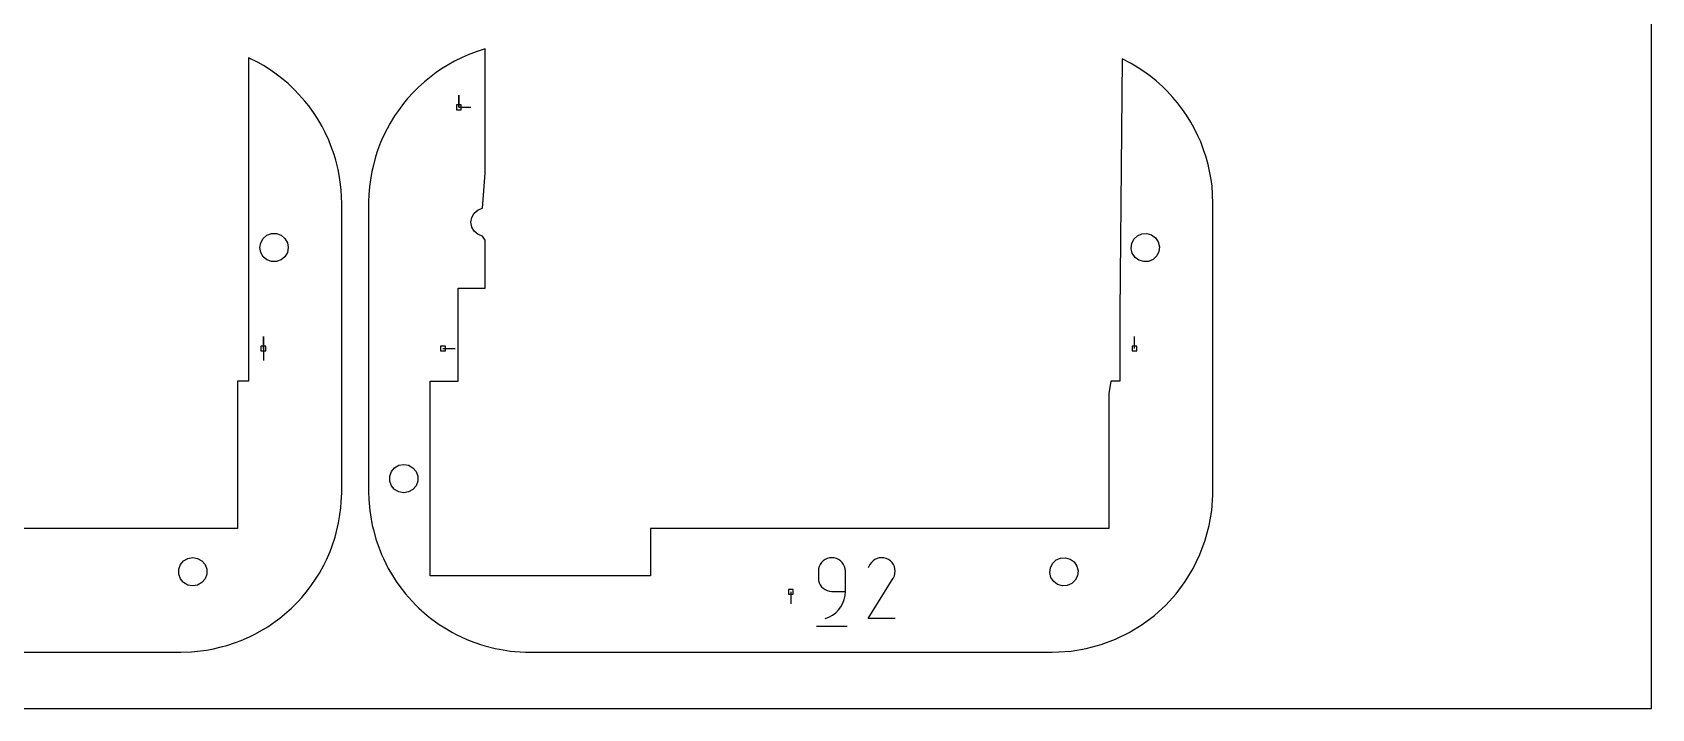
# Model space of a CAD drawing. Extents: x 0 to 570, y 0 to 470.
# Drawn here: x 378.7 to 570, y 0 to 79.9 of the extents above; entities that cross this region are included whole.
import ezdxf

# ---------------------------------------------------------------- set-up
doc = ezdxf.new("R2010")
doc.units = 0

msp = doc.modelspace()

# ---------------------------------------------------------------- linework, layer by layer
at = {"layer": 'annotation', "color": 1}
for p, q in [((429.078543, 71.04325), (429.078543, 72.472)), ((429.078543, 71.04325), (429.078543, 72.472)), ((429.078543, 72.472), (429.078543, 71.04325)), ((429.078543, 71.04325), (430.507293, 71.04325)), ((405.974367, 42.537639), (405.974367, 43.966389)), ((405.974367, 42.537639), (405.974367, 43.966389)), ((405.974367, 43.966389), (405.974367, 42.537639)), ((405.974367, 42.537639), (405.974367, 41.108889)), ((427.196546, 42.537639), (428.625296, 42.537639)), ((508.910263, 42.537639), (508.910263, 43.966389)), ((471.92267, 17.26222), (471.765117, 17.039248)), ((472.115065, 17.454803), (471.92267, 17.26222)), ((472.337755, 17.612471), (472.115065, 17.454803)), ((472.586196, 17.730695), (472.337755, 17.612471)), ((472.855841, 17.80495), (472.586196, 17.730695)), ((473.142146, 17.830708), (472.855841, 17.80495)), ((473.429043, 17.80495), (473.142146, 17.830708)), ((473.142146, 17.830708), (473.142146, 17.830708)), ((473.699004, 17.730695), (473.429043, 17.80495)), ((473.947537, 17.612471), (473.699004, 17.730695)), ((474.170154, 17.454803), (473.947537, 17.612471)), ((474.362363, 17.26222), (474.170154, 17.454803)), ((474.519675, 17.039248), (474.362363, 17.26222)), ((477.812354, 17.267659), (477.646117, 17.031932)), ((478.011802, 17.464436), (477.812354, 17.267659)), ((478.238394, 17.620688), (478.011802, 17.464436)), ((478.486064, 17.734838), (478.238394, 17.620688)), ((478.748747, 17.805312), (478.486064, 17.734838)), ((479.020376, 17.830532), (478.748747, 17.805312)), ((479.294887, 17.808924), (479.020376, 17.830532)), ((479.566212, 17.738912), (479.294887, 17.808924)), ((479.828287, 17.618919), (479.566212, 17.738912)), ((480.062685, 17.452474), (479.828287, 17.618919)), ((479.828287, 17.618919), (479.828287, 17.618919)), ((480.258667, 17.252741), (480.062685, 17.452474)), ((480.414491, 17.025842), (480.258667, 17.252741)), ((471.572717, 16.520247), (471.546963, 16.233273)), ((471.546963, 16.233273), (471.546963, 15.434555)), ((471.546963, 15.434555), (471.546963, 15.434555)), ((471.546963, 15.434555), (471.572717, 15.147596)), ((471.64695, 16.790415), (471.572717, 16.520247)), ((471.765117, 17.039248), (471.64695, 16.790415)), ((474.6376, 16.790415), (474.519675, 17.039248)), ((474.711648, 16.520247), (474.6376, 16.790415)), ((474.737328, 16.233273), (474.711648, 16.520247)), ((474.737328, 13.83757), (474.737328, 16.233273)), ((474.737328, 16.233273), (474.737328, 16.233273)), ((477.432135, 10.647147), (480.380137, 15.393052)), ((477.646117, 17.031932), (477.436639, 16.630095)), ((480.380137, 15.393052), (480.383661, 15.397412)), ((480.380137, 15.393052), (480.380137, 15.393052)), ((480.383661, 15.397412), (480.38704, 15.40181)), ((480.38704, 15.40181), (480.390298, 15.406283)), ((480.390298, 15.406283), (480.393455, 15.410866)), ((480.393455, 15.410866), (480.396534, 15.415598)), ((480.396534, 15.415598), (480.399558, 15.420515)), ((480.399558, 15.420515), (480.402548, 15.425654)), ((480.402548, 15.425654), (480.405527, 15.431053)), ((480.405527, 15.431053), (480.408517, 15.436749)), ((480.408517, 15.436749), (480.53024, 15.698097)), ((480.408517, 15.436749), (480.408517, 15.436749)), ((480.528413, 16.777897), (480.414491, 17.025842)), ((480.598692, 16.515029), (480.528413, 16.777897)), ((480.53024, 15.698097), (480.601348, 15.969007)), ((480.623584, 16.243358), (480.598692, 16.515029)), ((480.601348, 15.969007), (480.623584, 16.243358)), ((468.291529, 13.793903), (468.291529, 12.365153)), ((471.572717, 15.147596), (471.64695, 14.87747)), ((471.64695, 14.87747), (471.765117, 14.628696)), ((471.765117, 14.628696), (471.92267, 14.405796)), ((471.92267, 14.405796), (472.115065, 14.213287)), ((472.115065, 14.213287), (472.337755, 14.055691)), ((472.337755, 14.055691), (472.586196, 13.937526)), ((472.586196, 13.937526), (472.855841, 13.863312)), ((472.855841, 13.863312), (473.142146, 13.83757)), ((473.142146, 13.83757), (474.737328, 13.83757)), ((474.70201, 13.353236), (474.737328, 13.83757)), ((473.595688, 11.330681), (473.926494, 11.662461)), ((473.926494, 11.662461), (474.206856, 12.036461)), ((474.206856, 12.036461), (474.432447, 12.446826)), ((474.432447, 12.446826), (474.598941, 12.887703)), ((474.598941, 12.887703), (474.70201, 13.353236)), ((471.347621, 9.749267), (474.939373, 9.749267)), ((472.343878, 10.647205), (472.800054, 10.817198)), ((472.343878, 10.647205), (472.343878, 10.647205)), ((472.800054, 10.817198), (473.218766, 11.046975)), ((473.218766, 11.046975), (473.595688, 11.330681)), ((480.6225, 10.647147), (477.432135, 10.647147))]:
    msp.add_line(p, q, dxfattribs=at)
at = {"layer": 'boundary', "color": 5}
for p, q in [((405.341806, 76.343404), (404.23827, 76.900171)), ((404.23827, 76.900171), (404.23827, 68.235135)), ((429.480716, 76.924318), (428.573871, 76.483802)), ((430.189292, 77.238731), (429.480716, 76.924318)), ((431.1339, 77.591053), (430.189292, 77.238731)), ((432.174168, 77.931528), (431.1339, 77.591053)), ((432.174168, 63.269796), (432.174168, 77.931528)), ((507.438758, 76.766676), (507.174165, 46.811868)), ((508.496671, 76.219596), (507.438758, 76.766676)), ((405.999293, 75.96081), (405.341806, 76.343404)), ((406.885725, 75.40234), (405.999293, 75.96081)), ((407.497022, 74.963908), (406.885725, 75.40234)), ((408.333196, 74.318779), (407.497022, 74.963908)), ((426.397542, 75.141654), (425.590458, 74.537477)), ((427.036409, 75.580727), (426.397542, 75.141654)), ((427.897272, 76.10545), (427.036409, 75.580727)), ((428.573871, 76.483802), (427.897272, 76.10545)), ((509.350151, 75.699375), (508.496671, 76.219596)), ((510.02419, 75.260899), (509.350151, 75.699375)), ((510.824353, 74.661906), (510.02419, 75.260899)), ((511.453921, 74.161678), (510.824353, 74.661906)), ((408.893697, 73.82978), (408.333196, 74.318779)), ((409.671105, 73.102529), (408.893697, 73.82978)), ((410.176807, 72.568595), (409.671105, 73.102529)), ((423.701282, 72.814424), (423.023125, 72.068423)), ((424.248753, 73.363253), (423.701282, 72.814424)), ((424.994757, 74.041415), (424.248753, 73.363253)), ((425.590458, 74.537477), (424.994757, 74.041415)), ((512.193518, 73.489334), (511.453921, 74.161678)), ((512.772985, 72.93183), (512.193518, 73.489334)), ((513.445328, 72.19223), (512.772985, 72.93183)), ((410.887353, 71.764614), (410.176807, 72.568595)), ((411.33482, 71.191676), (410.887353, 71.764614)), ((411.970919, 70.317143), (411.33482, 71.191676)), ((422.528543, 71.471491), (421.924366, 70.664404)), ((423.023125, 72.068423), (422.528543, 71.471491)), ((513.969494, 71.582446), (513.445328, 72.19223)), ((514.568491, 70.782283), (513.969494, 71.582446)), ((412.357357, 69.711377), (411.970919, 70.317143)), ((412.911984, 68.773236), (412.357357, 69.711377)), ((420.962157, 69.163591), (420.585486, 68.486056)), ((421.48688, 70.02445), (420.962157, 69.163591)), ((421.924366, 70.664404), (421.48688, 70.02445)), ((515.032667, 70.125681), (514.568491, 70.782283)), ((515.552888, 69.272208), (515.032667, 70.125681)), ((515.95292, 68.574668), (515.552888, 69.272208)), ((404.23827, 68.235135), (404.23827, 44.632388)), ((413.235252, 68.14098), (412.911984, 68.773236)), ((413.70203, 67.146856), (413.235252, 68.14098)), ((413.960623, 66.494572), (413.70203, 67.146856)), ((420.14497, 67.579211), (419.832316, 66.869857)), ((420.585486, 68.486056), (420.14497, 67.579211)), ((516.389659, 67.675603), (515.95292, 68.574668)), ((516.721962, 66.94337), (516.389659, 67.675603)), ((414.333899, 65.452747), (413.960623, 66.494572)), ((414.526953, 64.786927), (414.333899, 65.452747)), ((419.234011, 65.190107), (418.973078, 64.216282)), ((419.479991, 65.925248), (419.234011, 65.190107)), ((419.832316, 66.869857), (419.479991, 65.925248)), ((517.071259, 66.006866), (516.721962, 66.94337)), ((517.33285, 65.246499), (517.071259, 66.006866)), ((517.591544, 64.281029), (517.33285, 65.246499)), ((414.801869, 63.706241), (414.526953, 64.786927)), ((414.92918, 63.033371), (414.801869, 63.706241)), ((418.795871, 63.461608), (418.628687, 62.467393)), ((418.973078, 64.216282), (418.795871, 63.461608)), ((431.884705, 59.115519), (432.174168, 63.269796)), ((517.780089, 63.499339), (517.591544, 64.281029)), ((517.945842, 62.513653), (517.780089, 63.499339)), ((415.101712, 61.923165), (414.92918, 63.033371)), ((415.163689, 61.249631), (415.101712, 61.923165)), ((415.236082, 59.667502), (415.163689, 61.249631)), ((418.521758, 61.699601), (418.449835, 60.693993)), ((418.628687, 62.467393), (418.521758, 61.699601)), ((518.059649, 61.71764), (517.945842, 62.513653)), ((518.130954, 60.72066), (518.059649, 61.71764)), ((415.236082, 56.850755), (415.236082, 59.667502)), ((418.414087, 59.919617), (418.411082, 53.154533)), ((418.449835, 60.693993), (418.414087, 59.919617)), ((518.171977, 59.667502), (518.130954, 60.72066)), ((518.171977, 49.886684), (518.171977, 59.667502)), ((430.498498, 57.463505), (430.599664, 58.037243)), ((430.599664, 56.889765), (430.498498, 57.463505)), ((430.599664, 58.037243), (430.890961, 58.54178)), ((430.890961, 58.54178), (431.337249, 58.916261)), ((431.337249, 58.916261), (431.884705, 59.115519)), ((415.233996, 25.492247), (415.236082, 56.850755)), ((430.890961, 56.385226), (430.599664, 56.889765)), ((431.337249, 56.010745), (430.890961, 56.385226)), ((431.884705, 55.811489), (431.337249, 56.010745)), ((432.174168, 55.344256), (431.884705, 55.811489)), ((432.174168, 50.278971), (432.174168, 55.344256)), ((418.411082, 53.154533), (418.411082, 28.633475)), ((432.174168, 49.668274), (432.174168, 50.278971)), ((518.166596, 25.215346), (518.171977, 49.886684)), ((429.00678, 45.66769), (429.00678, 49.668274)), ((429.00678, 49.668274), (431.629276, 49.668274)), ((431.629276, 49.668274), (432.174168, 49.668274)), ((507.174165, 46.811868), (507.174165, 40.310522)), ((404.23827, 44.632388), (404.23827, 38.667502)), ((429.00678, 38.667501), (429.00678, 45.66769)), ((507.174165, 40.310522), (507.174165, 38.667501)), ((404.23827, 38.667502), (402.93101, 38.667501)), ((402.93101, 38.667501), (402.93101, 33.390462)), ((425.699684, 36.472571), (425.699684, 38.667502)), ((425.699684, 38.667502), (426.902356, 38.667501)), ((426.902356, 38.667501), (429.00678, 38.667501)), ((506.091796, 38.667502), (505.866905, 37.213948)), ((507.174165, 38.667501), (506.091796, 38.667502)), ((425.699684, 24.428966), (425.699684, 36.472571)), ((505.866905, 37.213948), (505.866905, 23.39725)), ((402.93101, 33.390462), (402.93101, 27.125173)), ((402.93101, 27.125173), (402.93101, 21.271157)), ((418.411082, 28.633475), (418.411082, 26.646222)), ((415.18436, 24.418647), (415.233996, 25.492247)), ((418.411082, 26.646222), (418.411082, 25.667502)), ((418.411082, 25.667502), (418.453629, 24.695814)), ((518.037607, 23.411839), (518.166596, 25.215346)), ((414.985883, 22.655169), (415.134364, 23.71961)), ((415.134364, 23.71961), (415.18436, 24.418647)), ((418.453629, 24.695814), (418.545461, 23.411839)), ((418.545461, 23.411839), (418.631834, 22.898191)), ((425.699684, 23.519781), (425.699684, 24.428966)), ((425.699684, 15.667499), (425.699684, 23.519781)), ((505.866905, 23.39725), (505.866905, 21.271157)), ((517.737765, 21.62876), (518.037607, 23.411839)), ((383.16039, 21.271157), (367.591394, 21.271157)), ((392.986052, 21.271157), (383.16039, 21.271157)), ((402.93101, 21.271157), (392.986052, 21.271157)), ((414.623599, 20.917851), (414.869665, 21.96405)), ((414.869665, 21.96405), (414.985883, 22.655169)), ((418.631834, 22.898191), (418.845297, 21.62876)), ((418.845297, 21.62876), (418.980104, 21.125648)), ((418.980104, 21.125648), (419.313267, 19.882256)), ((455.331577, 21.271157), (451.699684, 21.271157)), ((451.699684, 21.271157), (451.699684, 16.719188)), ((473.964722, 21.271157), (455.331577, 21.271157)), ((489.819565, 21.271157), (473.964722, 21.271157)), ((505.866905, 21.271157), (489.819565, 21.271157)), ((517.269794, 19.882256), (517.737765, 21.62876)), ((413.855756, 18.56524), (414.100667, 19.221874)), ((414.100667, 19.221874), (414.442214, 20.240909)), ((414.442214, 20.240909), (414.623599, 20.917851)), ((419.313267, 19.882256), (419.495291, 19.394238)), ((419.495291, 19.394238), (419.945145, 18.188146)), ((516.637926, 18.188147), (517.269794, 19.882256)), ((413.115424, 16.951689), (413.421645, 17.58207)), ((413.421645, 17.58207), (413.855756, 18.56524)), ((419.945145, 18.188146), (420.172731, 17.719641)), ((420.172731, 17.719641), (420.735189, 16.561773)), ((515.847879, 16.561773), (516.637926, 18.188147)), ((411.620314, 14.527682), (412.227694, 15.414347)), ((412.227694, 15.414347), (412.592449, 16.012766)), ((412.592449, 16.012766), (413.115424, 16.951689)), ((420.735189, 16.561773), (421.006279, 16.11702)), ((421.006279, 16.11702), (421.676253, 15.017856)), ((450.671909, 15.667499), (425.699684, 15.667499)), ((451.699684, 15.667499), (450.671909, 15.667499)), ((451.699684, 16.719188), (451.699684, 15.667499)), ((514.906815, 15.017856), (515.847879, 16.561773)), ((410.513724, 13.139807), (411.200325, 13.966645)), ((411.200325, 13.966645), (411.620314, 14.527682)), ((421.676253, 15.017856), (421.988392, 14.600888)), ((421.988392, 14.600888), (422.759814, 13.570388)), ((422.759814, 13.570388), (423.110174, 13.184978)), ((512.607001, 12.232473), (513.823248, 13.570388)), ((513.823248, 13.570388), (514.906815, 15.017856)), ((408.763776, 11.389855), (409.282348, 11.861271)), ((409.282348, 11.861271), (410.042308, 12.621233)), ((410.042308, 12.621233), (410.513724, 13.139807)), ((423.110174, 13.184978), (423.976055, 12.232474)), ((423.976055, 12.232474), (424.361467, 11.882112)), ((424.361467, 11.882112), (425.313976, 11.016226)), ((511.269092, 11.016226), (512.607001, 12.232473)), ((405.890816, 9.311135), (406.489237, 9.67589)), ((406.489237, 9.67589), (407.3759, 10.28327)), ((407.3759, 10.28327), (407.936938, 10.703258)), ((407.936938, 10.703258), (408.763776, 11.389855)), ((425.313976, 11.016226), (425.730944, 10.704086)), ((425.730944, 10.704086), (426.761441, 9.932662)), ((426.761441, 9.932662), (427.206193, 9.661572)), ((427.206193, 9.661572), (428.305354, 8.991598)), ((508.277702, 8.991598), (509.821621, 9.932662)), ((509.821621, 9.932662), (511.269092, 11.016226)), ((401.662677, 7.461367), (402.681711, 7.802913)), ((402.681711, 7.802913), (403.338343, 8.047825)), ((403.338343, 8.047825), (404.321514, 8.481937)), ((404.321514, 8.481937), (404.951893, 8.788157)), ((404.951893, 8.788157), (405.890816, 9.311135)), ((428.305354, 8.991598), (428.773862, 8.764012)), ((428.773862, 8.764012), (429.931736, 8.201554)), ((429.931736, 8.201554), (430.419753, 8.019533)), ((430.419753, 8.019533), (431.625843, 7.569683)), ((504.957225, 7.569683), (506.651329, 8.201554)), ((506.651329, 8.201554), (508.277702, 8.991598)), ((337.795527, 6.6675), (390.438829, 6.6675)), ((390.438829, 6.6675), (395.594959, 6.6675)), ((395.594959, 6.6675), (396.236079, 6.6675)), ((396.236079, 6.6675), (397.484937, 6.719222)), ((397.484937, 6.719222), (398.183974, 6.769219)), ((398.183974, 6.769219), (399.248412, 6.917702)), ((399.248412, 6.917702), (399.939531, 7.033919)), ((399.939531, 7.033919), (400.985733, 7.279983)), ((400.985733, 7.279983), (401.662677, 7.461367)), ((431.625843, 7.569683), (432.128954, 7.434875)), ((432.128954, 7.434875), (433.372348, 7.101712)), ((433.372348, 7.101712), (433.885995, 7.015338)), ((433.885995, 7.015338), (435.155427, 6.801873)), ((435.155427, 6.801873), (435.674958, 6.764714)), ((435.674958, 6.764714), (436.958932, 6.672881)), ((436.958932, 6.672881), (450.218084, 6.6675)), ((450.218084, 6.6675), (479.041719, 6.6675)), ((479.041719, 6.6675), (496.945762, 6.6675)), ((496.945762, 6.6675), (499.171974, 6.6675)), ((499.171974, 6.6675), (499.963294, 6.697139)), ((499.963294, 6.697139), (501.427638, 6.801873)), ((501.427638, 6.801873), (503.210717, 7.101712)), ((503.210717, 7.101712), (504.957225, 7.569683))]:
    msp.add_line(p, q, dxfattribs=at)
at = {"layer": 'frame', "color": 5}
for p, q in [((570, 0), (570, 470)), ((0, 0), (570, 0))]:
    msp.add_line(p, q, dxfattribs=at)
at = {"layer": 'hole', "color": 5}
for p, q in [((429.364293, 71.329), (428.792793, 71.329)), ((428.792793, 71.329), (428.792793, 70.7575)), ((429.364293, 70.7575), (429.364293, 71.329)), ((428.792793, 70.7575), (429.364293, 70.7575)), ((405.663767, 55.037243), (405.955065, 55.54178)), ((405.955065, 55.54178), (406.401353, 55.916262)), ((406.401353, 55.916262), (406.948809, 56.115519)), ((406.948809, 56.115519), (407.531401, 56.115519)), ((407.531401, 56.115519), (408.078854, 55.916262)), ((408.078854, 55.916262), (408.525142, 55.54178)), ((408.525142, 55.54178), (408.81644, 55.037243)), ((508.831014, 55.456166), (509.251636, 55.856314)), ((509.251636, 55.856314), (509.783752, 56.088469)), ((509.783752, 56.088469), (510.36318, 56.124628)), ((510.36318, 56.124628), (510.920028, 55.960433)), ((510.920028, 55.960433), (511.387133, 55.615684)), ((511.387133, 55.615684), (511.708167, 55.131967)), ((405.562602, 54.463505), (405.663767, 55.037243)), ((405.663768, 53.889765), (405.562602, 54.463505)), ((405.955065, 53.385227), (405.663768, 53.889765)), ((408.81644, 53.889765), (408.525142, 53.385227)), ((408.81644, 55.037243), (408.917605, 54.463505)), ((408.917605, 54.463505), (408.81644, 53.889765)), ((508.507608, 54.359387), (508.572614, 54.936289)), ((508.643836, 53.795042), (508.507608, 54.359387)), ((508.572614, 54.936289), (508.831014, 55.456166)), ((508.964866, 53.311323), (508.643836, 53.795042)), ((511.779387, 53.99072), (511.520989, 53.470841)), ((511.708167, 55.131967), (511.844392, 54.567623)), ((511.844392, 54.567623), (511.779387, 53.99072)), ((406.401353, 53.010745), (405.955065, 53.385227)), ((406.948809, 52.811489), (406.401353, 53.010745)), ((407.531401, 52.811489), (406.948809, 52.811489)), ((408.078854, 53.010745), (407.531401, 52.811489)), ((408.525142, 53.385227), (408.078854, 53.010745)), ((509.431974, 52.966575), (508.964866, 53.311323)), ((509.988824, 52.80238), (509.431974, 52.966575)), ((510.568252, 52.838539), (509.988824, 52.80238)), ((511.100363, 53.070693), (510.568252, 52.838539)), ((511.520989, 53.470841), (511.100363, 53.070693)), ((406.260117, 42.823389), (405.688617, 42.823389)), ((405.688617, 42.823389), (405.688617, 42.251889)), ((405.688617, 42.251889), (406.260117, 42.251889)), ((406.260117, 42.251889), (406.260117, 42.823389)), ((427.482296, 42.823389), (426.910796, 42.823389)), ((426.910796, 42.823389), (426.910796, 42.251889)), ((426.910796, 42.251889), (427.482296, 42.251889)), ((427.482296, 42.251889), (427.482296, 42.823389)), ((509.196013, 42.823389), (508.624513, 42.823389)), ((508.624513, 42.823389), (508.624513, 42.251889)), ((508.624513, 42.251889), (509.196013, 42.251889)), ((509.196013, 42.251889), (509.196013, 42.823389)), ((421.485307, 28.452542), (421.989848, 28.743835)), ((421.989848, 28.743835), (422.563587, 28.845001)), ((422.563587, 28.845001), (423.137329, 28.743835)), ((423.137329, 28.743835), (423.641861, 28.452542)), ((420.911571, 27.458796), (421.110826, 28.00625)), ((420.911571, 26.876206), (420.911571, 27.458796)), ((421.110826, 26.328752), (420.911571, 26.876206)), ((421.110826, 28.00625), (421.485307, 28.452542)), ((423.641861, 28.452542), (424.016342, 28.00625)), ((424.016342, 28.00625), (424.2156, 27.458796)), ((424.2156, 26.876206), (424.016342, 26.328751)), ((424.2156, 27.458796), (424.2156, 26.876206)), ((421.444855, 25.922913), (421.110826, 26.328752)), ((421.485307, 25.882461), (421.444855, 25.922913)), ((421.989848, 25.591168), (421.485307, 25.882461)), ((422.563587, 25.490001), (421.989848, 25.591168)), ((423.137329, 25.591168), (422.563587, 25.490001)), ((423.641861, 25.882461), (423.137329, 25.591168)), ((424.016342, 26.328751), (423.641861, 25.882461)), ((396.174936, 17.006249), (396.549416, 17.45254)), ((396.549416, 17.45254), (397.053955, 17.743835)), ((397.053955, 17.743835), (397.627694, 17.845002)), ((397.627694, 17.845002), (398.201435, 17.743835)), ((398.201435, 17.743835), (398.705968, 17.45254)), ((398.705968, 17.45254), (399.080448, 17.006249)), ((499.216868, 17.157687), (499.636747, 17.558577)), ((499.636747, 17.558577), (500.16842, 17.791684)), ((500.16842, 17.791684), (500.747756, 17.82889)), ((500.747756, 17.82889), (501.304877, 17.665707)), ((501.304877, 17.665707), (501.772586, 17.32182)), ((501.772586, 17.32182), (502.094475, 16.838703)), ((395.975675, 16.458796), (396.174936, 17.006249)), ((395.975675, 15.876207), (395.975675, 16.458796)), ((396.174936, 15.328751), (395.975675, 15.876207)), ((396.502662, 14.929216), (396.174936, 15.328751)), ((399.080448, 15.328751), (398.705968, 14.88246)), ((399.080448, 17.006249), (399.279706, 16.458796)), ((399.279706, 15.876207), (399.080448, 15.328751)), ((399.279706, 16.458796), (399.279706, 15.876207)), ((498.895459, 16.060372), (498.959419, 16.637365)), ((499.032701, 15.496297), (498.895459, 16.060372)), ((498.959419, 16.637365), (499.216868, 17.157687)), ((499.354591, 15.013182), (499.032701, 15.496297)), ((502.167757, 15.697636), (501.910309, 15.177315)), ((502.094475, 16.838703), (502.231717, 16.274631)), ((502.231717, 16.274631), (502.167757, 15.697636)), ((396.549416, 14.88246), (396.502662, 14.929216)), ((397.053955, 14.591165), (396.549416, 14.88246)), ((397.627694, 14.49), (397.053955, 14.591165)), ((398.201435, 14.591166), (397.627694, 14.49)), ((398.705968, 14.88246), (398.201435, 14.591166)), ((468.577279, 14.079653), (468.005779, 14.079653)), ((468.005779, 14.079653), (468.005779, 13.508153)), ((468.005779, 13.508153), (468.577279, 13.508153)), ((468.577279, 13.508153), (468.577279, 14.079653)), ((499.822302, 14.669295), (499.354591, 15.013182)), ((500.379424, 14.506113), (499.822302, 14.669295)), ((500.958761, 14.543319), (500.379424, 14.506113)), ((501.49043, 14.776425), (500.958761, 14.543319)), ((501.910309, 15.177315), (501.49043, 14.776425))]:
    msp.add_line(p, q, dxfattribs=at)

doc.saveas('drawing.dxf')
